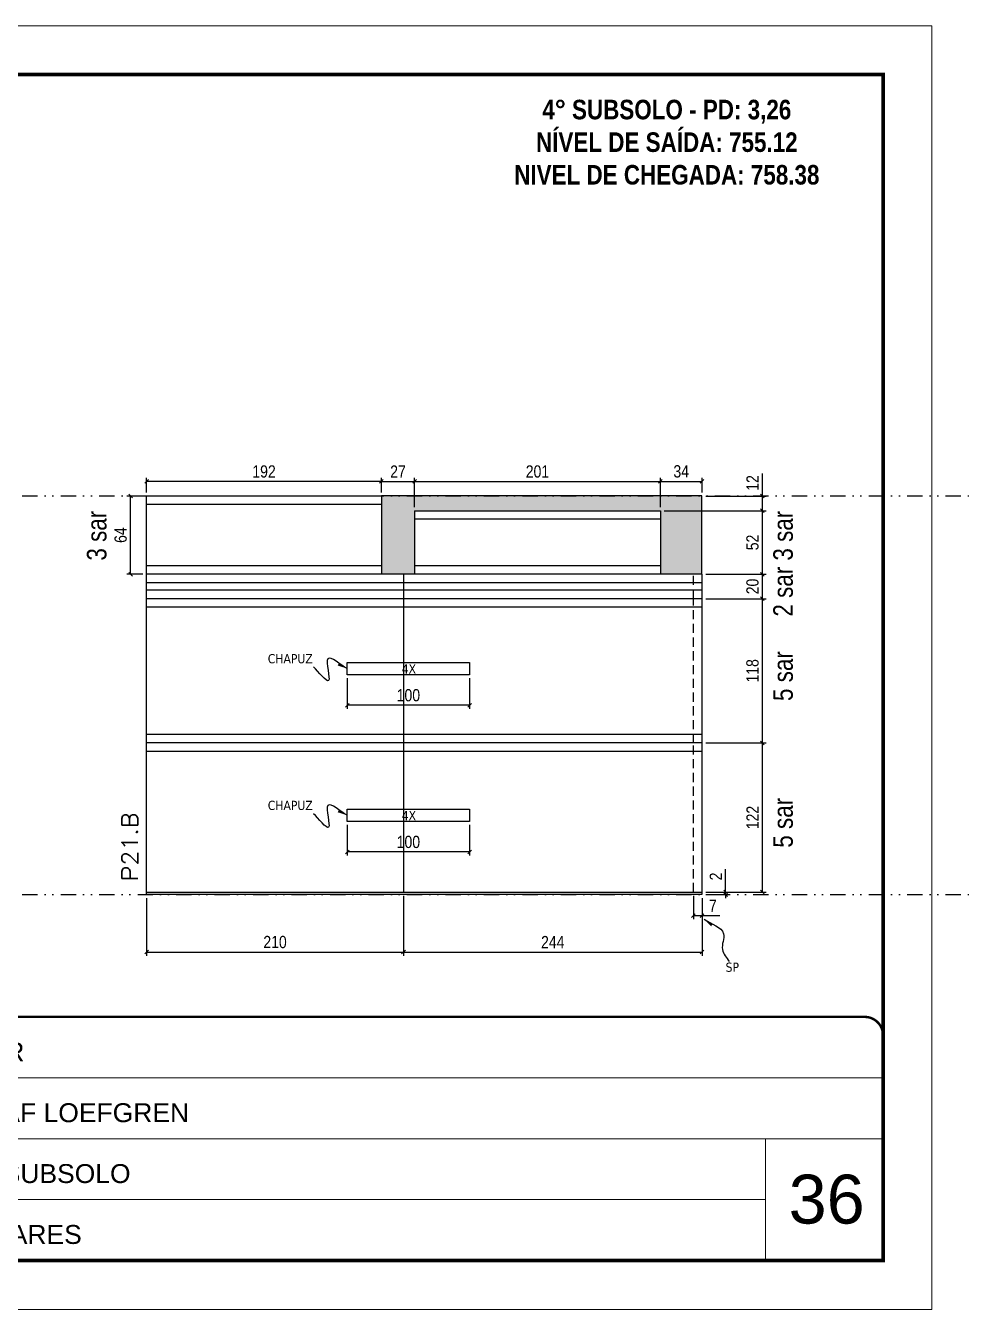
# Model space of a CAD drawing. Header units: millimetres. Extents: x 13777 to 27878, y -21631 to 6985.
# Drawn here: x 19913 to 20677, y -3254 to -2204 of the extents above; entities that cross this region are included whole.
import ezdxf

# ---------------------------------------------------------------- set-up
doc = ezdxf.new("R2010")
doc.units = ezdxf.units.MM
for name, pattern in [('CONTINUO', [0]), ('DASHED', [0.75, 0.5, -0.25]), ('DIVIDE2', [0.625, 0.25, -0.125, 0, -0.125, 0, -0.125]), ('HIDDEN', [0.375, 0.25, -0.125])]:
    doc.linetypes.add(name, pattern=pattern)
for name, color, linetype, lineweight in [('CARIMBO', 255, 'Continuous', 9), ('Folhas', 255, 'Continuous', 9), ('SARRAFO DE PRESSAO', 251, 'DASHED', 9), ('Texto Seção', 7, 'Continuous', 15)]:
    doc.layers.add(name, color=color, linetype=linetype, lineweight=lineweight)
for name, color, linetype in [('COTA', 241, 'Continuous'), ('NOMENCLATURA', 7, 'Continuous'), ('Nível', 160, 'Continuous'), ('Painéis', 200, 'Continuous'), ('SARR_2.2x10', 60, 'Continuous'), ('SARR_2.2x7', 40, 'Continuous'), ('Sarrafo de Pressão', 42, 'HIDDEN'), ('texto', 7, 'Continuous')]:
    doc.layers.add(name, color=color, linetype=linetype)
doc.styles.add('ARIAL', font='arial.ttf')
doc.styles.add('ARIAL_NARROW', font='ARIALN.TTF', dxfattribs={"height": 0.2})
doc.styles.add('COTA TECNICA', font='techl___.ttf', dxfattribs={"height": 10})
doc.styles.add('COTA TECNICA-50', font='techl___.ttf', dxfattribs={"height": 10})
doc.styles.add('REGUA-120', font='ROMANS.shx', dxfattribs={"height": 15})
doc.styles.add('ROMANC', font='techb___.ttf', dxfattribs={"height": 2.5})
doc.styles.get("Standard").update_dxf_attribs({"font": 'arial.ttf'})
doc.styles.add('Tecnologia', font='')
doc.styles.get('Tecnologia').set_extended_font_data('Forgotten Futurist')
doc.dimstyles.new('COTA PAINEL-50', dxfattribs={"dimtxt": 10, "dimasz": 3, "dimexe": 3, "dimexo": 3, "dimgap": 3, "dimtad": 1, "dimdec": 1, "dimzin": 12, "dimdsep": 46, "dimtxsty": 'COTA TECNICA-50', "dimblk1": 'OBLIQUE', "dimblk2": 'OBLIQUE', "dimsah": 1, "dimcen": 0.9, "dimclrd": 4, "dimclre": 4, "dimclrt": 240, "dimadec": 1, "dimazin": 3, "dimtfac": 1, "dimtdec": 1, "dimtmove": 0, "dimatfit": 3, "dimfxl": 1, "dimtolj": 1, "dimtzin": 12, "dimarcsym": 0})
doc.dimstyles.new('PAINEL', dxfattribs={"dimtxt": 10, "dimasz": 3, "dimexe": 3, "dimexo": 3, "dimgap": 3, "dimtad": 1, "dimdec": 1, "dimzin": 12, "dimdsep": 46, "dimtxsty": 'COTA TECNICA', "dimblk1": 'OBLIQUE', "dimblk2": 'OBLIQUE', "dimsah": 1, "dimcen": 0.9, "dimclrd": 4, "dimclre": 4, "dimclrt": 240, "dimadec": 1, "dimazin": 3, "dimtfac": 1, "dimtdec": 1, "dimtmove": 0, "dimatfit": 3, "dimfxl": 1, "dimtolj": 1, "dimtzin": 12, "dimarcsym": 0})
doc.dimstyles.get("Standard").update_dxf_attribs({"dimtxt": 0.18, "dimasz": 0.18, "dimexe": 0.18, "dimexo": 0.0625, "dimgap": 0.09, "dimtad": 0, "dimtih": 1, "dimtoh": 1, "dimdec": 4, "dimzin": 0, "dimdsep": 46, "dimtxsty": 'Standard', "dimcen": 0.09, "dimadec": 0, "dimazin": 0, "dimtfac": 1, "dimtdec": 4, "dimtofl": 0, "dimtmove": 0, "dimatfit": 3, "dimfxl": 1, "dimtolj": 1, "dimtzin": 0, "dimarcsym": 0})

# ---------------------------------------------------------------- blocks, each defined once
blk = doc.blocks.new('9999999999')
at = {"color": 30, "linetype": 'CONTINUO'}
for p, q in [((98564.6, 34230.2), (98564.6, 34429.4)), ((98564.6, 34379.6), (99584, 34379.6)), ((98564.6, 34329.8), (99488, 34329.8)), ((99584, 34329.8), (99488, 34329.8)), ((99488, 34329.8), (99488, 34230.2)), ((98564.6, 34280), (99488, 34280))]:
    blk.add_line(p, q, dxfattribs=at)
at = {"color": 30, "linetype": 'CONTINUO', "const_width": 2}
blk.add_lwpolyline([(99584, 34230.2), (99584, 34414.4, 0.414214), (99569, 34429.4), (98229, 34429.4, 0.414214), (98214, 34414.4), (98214, 34245.2, 0.414214), (98229, 34230.2), (99584, 34230.2)], format="xyb", dxfattribs=at)
at = {"layer": 'Folhas'}
blk.add_lwpolyline([(98139, 34190.2), (99624, 34190.2), (99624, 35240.2), (98139, 35240.2)], close=True, dxfattribs=at)
at = {"layer": 'Folhas', "color": 30, "const_width": 3}
blk.add_lwpolyline([(98214, 34230.2), (99584, 34230.2), (99584, 35200.2), (98214, 35200.2)], close=True, dxfattribs=at)
at = {"color": 7, "linetype": 'Continuous', "ltscale": 5, "style": 'ARIAL'}
for s, height, p in [('SKR', 15.48, (98837.7, 34393.1)), ('LEAF LOEFGREN', 15.483, (98837.7, 34343.3)), ('4° SUBSOLO', 15.48, (98837.7, 34293.5)), ('NOVA SISTEMAS CONSTRUTIVOS', 11.059, (98263.2, 34267.2)), ('PILARES', 15.48, (98837.7, 34243.7))]:
    blk.add_text(s, height=height, dxfattribs=at).set_placement(p)
at = {"layer": 'Folhas', "color": 7, "style": 'Tecnologia', "width": 1.5}
for s, p in [('CLIENTE:', (98573.7, 34397.2)), ('OBRA:', (98573.7, 34347.3)), ('PAVIMENTO:', (98573.7, 34297.5)), ('PROJETO:', (98573.7, 34247.7))]:
    blk.add_text(s, height=14, dxfattribs=at).set_placement(p)
blk = doc.blocks.new('_Oblique')
at = {"color": 0, "linetype": 'ByBlock', "lineweight": -2}
blk.add_line((-0.5, -0.5), (0.5, 0.5), dxfattribs=at)
blk = doc.blocks.new('*D901')
at = {"layer": 'COTA', "color": 4, "lineweight": -2, "transparency": 16777216}
for p, q in [((20458.5, -2915.6), (20458.5, -2934.8)), ((20465.5, -2917.6), (20465.5, -2934.8)), ((20458.5, -2931.8), (20465.5, -2931.8)), ((20465.5, -2931.8), (20480.2, -2931.8))]:
    blk.add_line(p, q, dxfattribs=at)
at = {"layer": 'Defpoints', "color": 0, "transparency": 16777216}
for p in [(20458.5, -2912.6), (20465.5, -2914.6), (20465.5, -2931.8)]:
    blk.add_point(p, dxfattribs=at)
at = {"layer": 'COTA', "color": 4, "lineweight": -2, "transparency": 16777216, "xscale": 3, "yscale": 3, "zscale": 3, "rotation": 180}
blk.add_blockref('_Oblique', (20458.5, -2931.8), dxfattribs=at)
at = {"layer": 'COTA', "color": 4, "lineweight": -2, "transparency": 16777216, "xscale": 3, "yscale": 3, "zscale": 3}
blk.add_blockref('_Oblique', (20465.5, -2931.8), dxfattribs=at)
at = {"layer": 'COTA', "color": 240, "transparency": 16777216, "insert": (20474.4, -2923.8), "char_height": 10, "attachment_point": 5, "style": 'COTA TECNICA-50'}
blk.add_mtext('\\A1;7', dxfattribs=at)
blk = doc.blocks.new('*D902')
at = {"layer": 'COTA', "color": 4, "lineweight": -2, "transparency": 16777216}
for p, q in [((20484.8, -2912.6), (20484.8, -2893.8)), ((20468.5, -2912.6), (20487.8, -2912.6)), ((20468.5, -2914.6), (20487.8, -2914.6)), ((20484.8, -2914.6), (20484.8, -2912.6)), ((20484.8, -2914.6), (20484.8, -2917.6))]:
    blk.add_line(p, q, dxfattribs=at)
at = {"layer": 'Defpoints', "color": 0, "transparency": 16777216}
for p in [(20465.5, -2912.6), (20465.5, -2914.6), (20484.8, -2914.6)]:
    blk.add_point(p, dxfattribs=at)
at = {"layer": 'COTA', "color": 4, "lineweight": -2, "transparency": 16777216, "xscale": 3, "yscale": 3, "zscale": 3}
for p, rotation in [((20484.8, -2912.6), 270), ((20484.8, -2914.6), 90)]:
    blk.add_blockref('_Oblique', p, dxfattribs=dict(at, rotation=rotation))
at = {"layer": 'COTA', "color": 240, "transparency": 16777216, "insert": (20476.8, -2899.8), "char_height": 10, "attachment_point": 5, "rotation": 90, "style": 'COTA TECNICA-50'}
blk.add_mtext('\\A1;2', dxfattribs=at)
blk = doc.blocks.new('*D903')
at = {"layer": 'COTA', "color": 4, "lineweight": -2, "transparency": 16777216}
for p, q in [((20468.5, -2672.6), (20517.9, -2672.6)), ((20514.9, -2790.6), (20514.9, -2672.6)), ((20468.5, -2790.6), (20517.9, -2790.6))]:
    blk.add_line(p, q, dxfattribs=at)
at = {"layer": 'Defpoints', "color": 0, "transparency": 16777216}
for p in [(20465.5, -2672.6), (20514.9, -2672.6), (20465.5, -2790.6)]:
    blk.add_point(p, dxfattribs=at)
at = {"layer": 'COTA', "color": 4, "lineweight": -2, "transparency": 16777216, "xscale": 3, "yscale": 3, "zscale": 3}
for p, rotation in [((20514.9, -2672.6), 90), ((20514.9, -2790.6), 270)]:
    blk.add_blockref('_Oblique', p, dxfattribs=dict(at, rotation=rotation))
at = {"layer": 'COTA', "color": 240, "transparency": 16777216, "insert": (20506.8, -2731.6), "char_height": 10, "attachment_point": 5, "rotation": 90, "style": 'COTA TECNICA-50'}
blk.add_mtext('\\A1;118', dxfattribs=at)
blk = doc.blocks.new('*D907')
at = {"layer": 'COTA', "color": 4, "lineweight": -2, "transparency": 16777216}
for p, q in [((20468.5, -2790.6), (20517.9, -2790.6)), ((20514.9, -2912.6), (20514.9, -2790.6)), ((20468.5, -2912.6), (20517.9, -2912.6))]:
    blk.add_line(p, q, dxfattribs=at)
at = {"layer": 'Defpoints', "color": 0, "transparency": 16777216}
for p in [(20465.5, -2790.6), (20514.9, -2790.6), (20465.5, -2912.6)]:
    blk.add_point(p, dxfattribs=at)
at = {"layer": 'COTA', "color": 4, "lineweight": -2, "transparency": 16777216, "xscale": 3, "yscale": 3, "zscale": 3}
for p, rotation in [((20514.9, -2790.6), 90), ((20514.9, -2912.6), 270)]:
    blk.add_blockref('_Oblique', p, dxfattribs=dict(at, rotation=rotation))
at = {"layer": 'COTA', "color": 240, "transparency": 16777216, "insert": (20506.8, -2851.6), "char_height": 10, "attachment_point": 5, "rotation": 90, "style": 'COTA TECNICA'}
blk.add_mtext('\\A1;122', dxfattribs=at)
blk = doc.blocks.new('*D904')
at = {"layer": 'COTA', "color": 4, "lineweight": -2, "transparency": 16777216}
for p, q in [((20468.5, -2652.6), (20517.9, -2652.6)), ((20514.9, -2672.6), (20514.9, -2652.6)), ((20468.5, -2672.6), (20517.9, -2672.6))]:
    blk.add_line(p, q, dxfattribs=at)
at = {"layer": 'Defpoints', "color": 0, "transparency": 16777216}
for p in [(20465.5, -2652.6), (20514.9, -2652.6), (20465.5, -2672.6)]:
    blk.add_point(p, dxfattribs=at)
at = {"layer": 'COTA', "color": 4, "lineweight": -2, "transparency": 16777216, "xscale": 3, "yscale": 3, "zscale": 3}
for p, rotation in [((20514.9, -2652.6), 90), ((20514.9, -2672.6), 270)]:
    blk.add_blockref('_Oblique', p, dxfattribs=dict(at, rotation=rotation))
at = {"layer": 'COTA', "color": 240, "transparency": 16777216, "insert": (20506.8, -2662.6), "char_height": 10, "attachment_point": 5, "rotation": 90, "style": 'COTA TECNICA'}
blk.add_mtext('\\A1;20', dxfattribs=at)
blk = doc.blocks.new('*D905')
at = {"layer": 'COTA', "color": 4, "lineweight": -2, "transparency": 16777216}
for p, q in [((20434.5, -2600.6), (20517.9, -2600.6)), ((20514.9, -2652.6), (20514.9, -2600.6)), ((20468.5, -2652.6), (20517.9, -2652.6))]:
    blk.add_line(p, q, dxfattribs=at)
at = {"layer": 'Defpoints', "color": 0, "transparency": 16777216}
for p in [(20431.5, -2600.6), (20514.9, -2600.6), (20465.5, -2652.6)]:
    blk.add_point(p, dxfattribs=at)
at = {"layer": 'COTA', "color": 4, "lineweight": -2, "transparency": 16777216, "xscale": 3, "yscale": 3, "zscale": 3}
for p, rotation in [((20514.9, -2600.6), 90), ((20514.9, -2652.6), 270)]:
    blk.add_blockref('_Oblique', p, dxfattribs=dict(at, rotation=rotation))
at = {"layer": 'COTA', "color": 240, "transparency": 16777216, "insert": (20506.8, -2626.6), "char_height": 10, "attachment_point": 5, "rotation": 90, "style": 'COTA TECNICA'}
blk.add_mtext('\\A1;52', dxfattribs=at)
blk = doc.blocks.new('*D906')
at = {"layer": 'COTA', "color": 4, "linetype": 'ByBlock', "lineweight": -2, "transparency": 16777216}
for p, q in [((20175.5, -2857.7), (20175.5, -2882.7)), ((20275.5, -2857.7), (20275.5, -2882.7)), ((20275.5, -2879.7), (20175.5, -2879.7))]:
    blk.add_line(p, q, dxfattribs=at)
at = {"layer": 'Defpoints', "color": 0, "linetype": 'ByBlock', "transparency": 16777216}
for p in [(20175.5, -2854.7), (20275.5, -2854.7), (20175.5, -2879.7)]:
    blk.add_point(p, dxfattribs=at)
at = {"layer": 'COTA', "color": 4, "linetype": 'ByBlock', "lineweight": -2, "transparency": 16777216, "xscale": 3, "yscale": 3, "zscale": 3, "rotation": 180}
blk.add_blockref('_Oblique', (20175.5, -2879.7), dxfattribs=at)
at = {"layer": 'COTA', "color": 4, "linetype": 'ByBlock', "lineweight": -2, "transparency": 16777216, "xscale": 3, "yscale": 3, "zscale": 3}
blk.add_blockref('_Oblique', (20275.5, -2879.7), dxfattribs=at)
at = {"layer": 'COTA', "color": 240, "linetype": 'ByBlock', "transparency": 16777216, "insert": (20225.5, -2871.6), "char_height": 10, "attachment_point": 5, "style": 'COTA TECNICA'}
blk.add_mtext('\\A1;100', dxfattribs=at)
blk = doc.blocks.new('*D908')
at = {"layer": 'COTA', "color": 4, "linetype": 'ByBlock', "lineweight": -2, "transparency": 16777216}
for p, q in [((20175.5, -2737.7), (20175.5, -2762.7)), ((20275.5, -2737.7), (20275.5, -2762.7)), ((20275.5, -2759.7), (20175.5, -2759.7))]:
    blk.add_line(p, q, dxfattribs=at)
at = {"layer": 'Defpoints', "color": 0, "linetype": 'ByBlock', "transparency": 16777216}
for p in [(20175.5, -2734.7), (20275.5, -2734.7), (20175.5, -2759.7)]:
    blk.add_point(p, dxfattribs=at)
at = {"layer": 'COTA', "color": 4, "linetype": 'ByBlock', "lineweight": -2, "transparency": 16777216, "xscale": 3, "yscale": 3, "zscale": 3, "rotation": 180}
blk.add_blockref('_Oblique', (20175.5, -2759.7), dxfattribs=at)
at = {"layer": 'COTA', "color": 4, "linetype": 'ByBlock', "lineweight": -2, "transparency": 16777216, "xscale": 3, "yscale": 3, "zscale": 3}
blk.add_blockref('_Oblique', (20275.5, -2759.7), dxfattribs=at)
at = {"layer": 'COTA', "color": 240, "linetype": 'ByBlock', "transparency": 16777216, "insert": (20225.5, -2751.6), "char_height": 10, "attachment_point": 5, "style": 'COTA TECNICA'}
blk.add_mtext('\\A1;100', dxfattribs=at)
blk = doc.blocks.new('*D909')
at = {"layer": 'COTA', "color": 4, "lineweight": -2, "transparency": 16777216}
for p, q in [((20011.5, -2917.6), (20011.5, -2964.6)), ((20221.5, -2915.6), (20221.5, -2964.6)), ((20011.5, -2961.6), (20221.5, -2961.6))]:
    blk.add_line(p, q, dxfattribs=at)
at = {"layer": 'Defpoints', "color": 0, "transparency": 16777216}
for p in [(20011.5, -2914.6), (20221.5, -2912.6), (20221.5, -2961.6)]:
    blk.add_point(p, dxfattribs=at)
at = {"layer": 'COTA', "color": 4, "lineweight": -2, "transparency": 16777216, "xscale": 3, "yscale": 3, "zscale": 3, "rotation": 180}
blk.add_blockref('_Oblique', (20011.5, -2961.6), dxfattribs=at)
at = {"layer": 'COTA', "color": 4, "lineweight": -2, "transparency": 16777216, "xscale": 3, "yscale": 3, "zscale": 3}
blk.add_blockref('_Oblique', (20221.5, -2961.6), dxfattribs=at)
at = {"layer": 'COTA', "color": 240, "transparency": 16777216, "insert": (20116.5, -2953.5), "char_height": 10, "attachment_point": 5, "style": 'COTA TECNICA'}
blk.add_mtext('\\A1;210', dxfattribs=at)
blk = doc.blocks.new('*D910')
at = {"layer": 'COTA', "color": 4, "lineweight": -2, "transparency": 16777216}
for p, q in [((20221.5, -2915.6), (20221.5, -2964.6)), ((20465.5, -2917.6), (20465.5, -2964.6)), ((20221.5, -2961.6), (20465.5, -2961.6))]:
    blk.add_line(p, q, dxfattribs=at)
at = {"layer": 'Defpoints', "color": 0, "transparency": 16777216}
for p in [(20221.5, -2912.6), (20465.5, -2914.6), (20465.5, -2961.6)]:
    blk.add_point(p, dxfattribs=at)
at = {"layer": 'COTA', "color": 4, "lineweight": -2, "transparency": 16777216, "xscale": 3, "yscale": 3, "zscale": 3, "rotation": 180}
blk.add_blockref('_Oblique', (20221.5, -2961.6), dxfattribs=at)
at = {"layer": 'COTA', "color": 4, "lineweight": -2, "transparency": 16777216, "xscale": 3, "yscale": 3, "zscale": 3}
blk.add_blockref('_Oblique', (20465.5, -2961.6), dxfattribs=at)
at = {"layer": 'COTA', "color": 240, "transparency": 16777216, "insert": (20343.5, -2953.5), "char_height": 10, "attachment_point": 5, "style": 'COTA TECNICA'}
blk.add_mtext('\\A1;244', dxfattribs=at)
blk = doc.blocks.new('*D911')
at = {"layer": 'COTA', "color": 4, "lineweight": -2, "transparency": 16777216}
for p, q in [((20011.5, -2585.6), (20011.5, -2573.7)), ((20203.5, -2576.7), (20011.5, -2576.7)), ((20203.5, -2585.6), (20203.5, -2573.7))]:
    blk.add_line(p, q, dxfattribs=at)
at = {"layer": 'Defpoints', "color": 0, "transparency": 16777216}
for p in [(20011.5, -2576.7), (20011.5, -2588.6), (20203.5, -2588.6)]:
    blk.add_point(p, dxfattribs=at)
at = {"layer": 'COTA', "color": 4, "lineweight": -2, "transparency": 16777216, "xscale": 3, "yscale": 3, "zscale": 3, "rotation": 180}
blk.add_blockref('_Oblique', (20011.5, -2576.7), dxfattribs=at)
at = {"layer": 'COTA', "color": 4, "lineweight": -2, "transparency": 16777216, "xscale": 3, "yscale": 3, "zscale": 3}
blk.add_blockref('_Oblique', (20203.5, -2576.7), dxfattribs=at)
at = {"layer": 'COTA', "color": 240, "transparency": 16777216, "insert": (20107.5, -2568.6), "char_height": 10, "attachment_point": 5, "style": 'COTA TECNICA'}
blk.add_mtext('\\A1;192', dxfattribs=at)
blk = doc.blocks.new('*D912')
at = {"layer": 'COTA', "color": 4, "lineweight": -2, "transparency": 16777216}
for p, q in [((20514.9, -2588.6), (20514.9, -2570.3)), ((20468.5, -2588.6), (20517.9, -2588.6)), ((20514.9, -2600.6), (20514.9, -2588.6)), ((20434.5, -2600.6), (20517.9, -2600.6))]:
    blk.add_line(p, q, dxfattribs=at)
at = {"layer": 'Defpoints', "color": 0, "transparency": 16777216}
for p in [(20465.5, -2588.6), (20514.9, -2588.6), (20431.5, -2600.6)]:
    blk.add_point(p, dxfattribs=at)
at = {"layer": 'COTA', "color": 4, "lineweight": -2, "transparency": 16777216, "xscale": 3, "yscale": 3, "zscale": 3}
for p, rotation in [((20514.9, -2588.6), 90), ((20514.9, -2600.6), 270)]:
    blk.add_blockref('_Oblique', p, dxfattribs=dict(at, rotation=rotation))
at = {"layer": 'COTA', "color": 240, "transparency": 16777216, "insert": (20506.8, -2577.9), "char_height": 10, "attachment_point": 5, "rotation": 90, "style": 'COTA TECNICA'}
blk.add_mtext('\\A1;12', dxfattribs=at)
blk = doc.blocks.new('*D913')
at = {"layer": 'COTA', "color": 4, "lineweight": -2, "transparency": 16777216}
for p, q in [((20008.5, -2588.6), (19995.4, -2588.6)), ((19998.4, -2652.6), (19998.4, -2588.6)), ((20008.5, -2652.6), (19995.4, -2652.6))]:
    blk.add_line(p, q, dxfattribs=at)
at = {"layer": 'Defpoints', "color": 0, "transparency": 16777216}
for p in [(19998.4, -2588.6), (20011.5, -2588.6), (20011.5, -2652.6)]:
    blk.add_point(p, dxfattribs=at)
at = {"layer": 'COTA', "color": 4, "lineweight": -2, "transparency": 16777216, "xscale": 3, "yscale": 3, "zscale": 3}
for p, rotation in [((19998.4, -2588.6), 90), ((19998.4, -2652.6), 270)]:
    blk.add_blockref('_Oblique', p, dxfattribs=dict(at, rotation=rotation))
at = {"layer": 'COTA', "color": 240, "transparency": 16777216, "insert": (19990.3, -2620.6), "char_height": 10, "attachment_point": 5, "rotation": 90, "style": 'COTA TECNICA'}
blk.add_mtext('\\A1;64', dxfattribs=at)
blk = doc.blocks.new('*D914')
at = {"layer": 'COTA', "color": 4, "lineweight": -2, "transparency": 16777216}
for p, q in [((20203.5, -2585.6), (20203.5, -2573.7)), ((20203.5, -2576.7), (20230.5, -2576.7)), ((20230.5, -2597.6), (20230.5, -2573.7))]:
    blk.add_line(p, q, dxfattribs=at)
at = {"layer": 'Defpoints', "color": 0, "transparency": 16777216}
for p in [(20230.5, -2576.7), (20203.5, -2588.6), (20230.5, -2600.6)]:
    blk.add_point(p, dxfattribs=at)
at = {"layer": 'COTA', "color": 4, "lineweight": -2, "transparency": 16777216, "xscale": 3, "yscale": 3, "zscale": 3, "rotation": 180}
blk.add_blockref('_Oblique', (20203.5, -2576.7), dxfattribs=at)
at = {"layer": 'COTA', "color": 4, "lineweight": -2, "transparency": 16777216, "xscale": 3, "yscale": 3, "zscale": 3}
blk.add_blockref('_Oblique', (20230.5, -2576.7), dxfattribs=at)
at = {"layer": 'COTA', "color": 240, "transparency": 16777216, "insert": (20217, -2568.6), "char_height": 10, "attachment_point": 5, "style": 'COTA TECNICA'}
blk.add_mtext('\\A1;27', dxfattribs=at)
blk = doc.blocks.new('*D915')
at = {"layer": 'COTA', "color": 4, "lineweight": -2, "transparency": 16777216}
for p, q in [((20230.5, -2597.6), (20230.5, -2573.7)), ((20230.5, -2576.7), (20431.5, -2576.7)), ((20431.5, -2597.6), (20431.5, -2573.7))]:
    blk.add_line(p, q, dxfattribs=at)
at = {"layer": 'Defpoints', "color": 0, "transparency": 16777216}
for p in [(20431.5, -2576.7), (20230.5, -2600.6), (20431.5, -2600.6)]:
    blk.add_point(p, dxfattribs=at)
at = {"layer": 'COTA', "color": 4, "lineweight": -2, "transparency": 16777216, "xscale": 3, "yscale": 3, "zscale": 3, "rotation": 180}
blk.add_blockref('_Oblique', (20230.5, -2576.7), dxfattribs=at)
at = {"layer": 'COTA', "color": 4, "lineweight": -2, "transparency": 16777216, "xscale": 3, "yscale": 3, "zscale": 3}
blk.add_blockref('_Oblique', (20431.5, -2576.7), dxfattribs=at)
at = {"layer": 'COTA', "color": 240, "transparency": 16777216, "insert": (20331, -2568.6), "char_height": 10, "attachment_point": 5, "style": 'COTA TECNICA'}
blk.add_mtext('\\A1;201', dxfattribs=at)
blk = doc.blocks.new('*D916')
at = {"layer": 'COTA', "color": 4, "lineweight": -2, "transparency": 16777216}
for p, q in [((20431.5, -2597.6), (20431.5, -2573.7)), ((20431.5, -2576.7), (20465.5, -2576.7)), ((20465.5, -2585.6), (20465.5, -2573.7))]:
    blk.add_line(p, q, dxfattribs=at)
at = {"layer": 'Defpoints', "color": 0, "transparency": 16777216}
for p in [(20465.5, -2576.7), (20465.5, -2588.6), (20431.5, -2600.6)]:
    blk.add_point(p, dxfattribs=at)
at = {"layer": 'COTA', "color": 4, "lineweight": -2, "transparency": 16777216, "xscale": 3, "yscale": 3, "zscale": 3, "rotation": 180}
blk.add_blockref('_Oblique', (20431.5, -2576.7), dxfattribs=at)
at = {"layer": 'COTA', "color": 4, "lineweight": -2, "transparency": 16777216, "xscale": 3, "yscale": 3, "zscale": 3}
blk.add_blockref('_Oblique', (20465.5, -2576.7), dxfattribs=at)
at = {"layer": 'COTA', "color": 240, "transparency": 16777216, "insert": (20448.5, -2568.5), "char_height": 10, "attachment_point": 5, "style": 'COTA TECNICA'}
blk.add_mtext('\\A1;34', dxfattribs=at)

msp = doc.modelspace()

# ---------------------------------------------------------------- hatches: boundary and pattern name
at = {"layer": 'COTA'}
h = msp.add_hatch(dxfattribs=at)
h.set_pattern_fill('AR-CONC', color=256, scale=0.03)
h.set_pattern_definition([(50, (-26, -10), (5.4655401, -0.4781726), [0.5715, -6.2865]), (355, (-26, -10), (-1.0573026, 5.7317054), [0.4572, -5.0292175]), (100.451445, (-25.5445, -10.04), (4.4082374, 5.2535326), [0.4857003, -5.3427073]), (46.1842, (-26, -8.476), (8.1323712, -1.2612698), [0.85725, -9.42975]), (96.635558, (-25.322, -8.581), (7.122124, 7.4227837), [0.7285507, -8.0140682]), (351.18415, (-26, -8.476), (7.122124, 7.4227837), [0.685799, -7.543792]), (21, (-25.238, -8.857), (4.5484317, -3.0679559), [0.5715, -6.2865]), (326, (-25.238, -8.857), (1.8540609, 5.525639), [0.4572, -5.0292]), (71.451445, (-24.859, -9.1127), (6.4024926, 2.457683), [0.4857003, -5.3426981]), (37.5, (-26, -10), (0.0926581, 2.53665117), [0, -4.96824, 0, -5.1054, 0, -5.04825]), (7.5, (-26, -10), (2.00458988, 3.00541724), [0, -2.91084, 0, -4.85394, 0, -1.92405]), (327.5, (-27.6993, -10), (4.06771786, -0.17186232), [0, -1.905, 0, -5.9436, 0, -7.8867]), (317.5, (-28.4613, -10), (4.44387544, 0.76279473), [0, -2.4765, 0, -3.94716, 0, -5.6007])])
h.paths.add_polyline_path([(20230.49, -2600.59), (20431.49, -2600.59), (20431.49, -2652.59), (20465.49, -2652.59), (20465.49, -2588.59), (20203.49, -2588.59), (20203.49, -2652.59), (20230.49, -2652.59)])

# ---------------------------------------------------------------- linework, layer by layer
for p, q in [((20465.49, -2588.59), (20203.49, -2588.59)), ((20465.49, -2652.59), (20465.49, -2588.59))]:
    msp.add_line(p, q, dxfattribs=at)
at = {"layer": 'Nível', "color": 4, "linetype": 'DIVIDE2', "ltscale": 50}
for p, q in [((13777.11, -2588.59), (21531.15, -2588.59)), ((13777.11, -2914.59), (21531.15, -2914.59))]:
    msp.add_line(p, q, dxfattribs=at)
at = {"layer": 'Painéis'}
for p, q in [((20011.49, -2912.59), (20011.49, -2588.59)), ((20011.49, -2588.59), (20203.49, -2588.59)), ((20203.49, -2588.59), (20203.49, -2652.59)), ((20230.49, -2600.59), (20230.49, -2652.59)), ((20230.49, -2600.59), (20431.49, -2600.59)), ((20431.49, -2600.59), (20431.49, -2652.59)), ((20465.49, -2652.59), (20011.49, -2652.59)), ((20221.49, -2652.59), (20221.49, -2912.59)), ((20465.49, -2652.59), (20465.49, -2912.59)), ((20465.49, -2672.59), (20011.49, -2672.59)), ((20465.49, -2790.59), (20011.49, -2790.59))]:
    msp.add_line(p, q, dxfattribs=at)
msp.add_lwpolyline([(20011.49, -2912.59), (20465.49, -2912.59), (20465.49, -2914.59), (20011.49, -2914.59)], close=True, dxfattribs=at)
at = {"layer": 'SARR_2.2x10'}
for points in [[(20175.49, -2724.75), (20275.49, -2724.75), (20275.49, -2734.75), (20175.49, -2734.75)], [(20175.49, -2844.75), (20275.49, -2844.75), (20275.49, -2854.75), (20175.49, -2854.75)]]:
    msp.add_lwpolyline(points, close=True, dxfattribs=at)
at = {"layer": 'SARR_2.2x7'}
for p, q in [((20203.49, -2595.59), (20011.49, -2595.59)), ((20431.49, -2607.59), (20230.49, -2607.59)), ((20203.49, -2645.59), (20011.49, -2645.59)), ((20431.49, -2645.59), (20230.49, -2645.59)), ((20221.49, -2659.59), (20011.49, -2659.59)), ((20221.49, -2665.59), (20011.49, -2665.59)), ((20465.49, -2659.59), (20221.49, -2659.59)), ((20465.49, -2665.59), (20221.49, -2665.59)), ((20221.49, -2679.59), (20011.49, -2679.59)), ((20465.49, -2679.59), (20221.49, -2679.59)), ((20221.49, -2783.59), (20011.49, -2783.59)), ((20465.49, -2783.59), (20221.49, -2783.59)), ((20221.49, -2797.59), (20011.49, -2797.59)), ((20465.49, -2797.59), (20221.49, -2797.59))]:
    msp.add_line(p, q, dxfattribs=at)
at = {"layer": 'Sarrafo de Pressão', "ltscale": 30}
for p, q in [((20458.49, -2672.59), (20458.49, -2652.59)), ((20458.49, -2790.59), (20458.49, -2672.59)), ((20458.49, -2912.59), (20458.49, -2790.59))]:
    msp.add_line(p, q, dxfattribs=at)

# ---------------------------------------------------------------- block references
at = {"layer": 'SARRAFO DE PRESSAO', "color": 6, "linetype": 'ByBlock'}
msp.add_blockref('9999999999', (-78970.51, -37444.08), dxfattribs=at)

# ---------------------------------------------------------------- texts
at = {"layer": 'CARIMBO', "style": 'ARIAL'}
msp.add_text('36', height=40, dxfattribs=at).set_placement((20536.33, -3183.73))
at = {"layer": 'NOMENCLATURA', "style": 'ARIAL_NARROW'}
for s, p in [('3 sar', (19978.7, -2641.44)), ('3 sar', (20539.74, -2641.44)), ('2 sar', (20539.74, -2687.24)), ('5 sar', (20539.74, -2756.27)), ('5 sar', (20539.74, -2876.27))]:
    msp.add_text(s, height=16, rotation=90, dxfattribs=at).set_placement(p)
at = {"layer": 'NOMENCLATURA', "color": 2, "insert": (20436.75, -2237.81), "char_height": 16, "attachment_point": 2, "style": 'ROMANC'}
msp.add_mtext_dynamic_manual_height_columns('\\P4° SUBSOLO - PD: 3,26\\PNÍVEL DE SAÍDA: 755.12\\PNIVEL DE CHEGADA: 758.38', width=300.2766, gutter_width=1, heights=[0], dxfattribs=at)
at = {"layer": 'texto', "color": 0, "char_height": 7.5, "attachment_point": 5}
for s, insert in [('{\\fTahoma|b0|i0|c0|p34;\\C4;CHAPUZ}', (20128.94, -2721.73)), ('{\\fTahoma|b0|i0|c0|p34;\\C4;4X}', (20225.89, -2730.04)), ('{\\fTahoma|b0|i0|c0|p34;\\C4;CHAPUZ}', (20128.94, -2841.73)), ('{\\fTahoma|b0|i0|c0|p34;\\C4;4X}', (20225.89, -2850.04)), ('{\\fTahoma|b0|i0|c0|p34;\\C4;SP}', (20490.27, -2974.08))]:
    msp.add_mtext(s, dxfattribs=dict(at, insert=insert))
at = {"layer": 'Texto Seção', "style": 'REGUA-120', "width": 1.1}
msp.add_text('P21.B', height=13, rotation=90, dxfattribs=at).set_placement((20004.24, -2903.83))

# ---------------------------------------------------------------- dimensions: what is measured, and where the dimension line sits
at = {"layer": 'COTA'}
for base, p1, p2, picture, middle in [((20465.49, -2576.68), (20431.49, -2600.59), (20465.49, -2588.59), '*D916', (20448.49, -2568.46)), ((20431.49, -2576.68), (20230.49, -2600.59), (20431.49, -2600.59), '*D915', (20330.99, -2568.58)), ((20465.49, -2961.62), (20221.49, -2912.59), (20465.49, -2914.59), '*D910', (20343.49, -2953.55))]:
    dim = msp.add_linear_dim(base=base, p1=p1, p2=p2, dimstyle='PAINEL', override={"dimtmove": 1}, dxfattribs=at)
    dim.commit()
    dim.dimension.update_dxf_attribs({"geometry": picture, "text_midpoint": middle})
for base, p1, p2, dimstyle, picture, middle in [((20011.49, -2576.68), (20203.49, -2588.59), (20011.49, -2588.59), 'PAINEL', '*D911', (20107.49, -2568.59)), ((20230.49, -2576.68), (20203.49, -2588.59), (20230.49, -2600.59), 'PAINEL', '*D914', (20216.99, -2568.61)), ((20221.49, -2961.62), (20011.49, -2914.59), (20221.49, -2912.59), 'PAINEL', '*D909', (20116.49, -2953.52)), ((20465.49, -2931.83), (20458.49, -2912.59), (20465.49, -2914.59), 'COTA PAINEL-50', '*D901', (20474.36, -2923.76))]:
    dim = msp.add_linear_dim(base=base, p1=p1, p2=p2, dimstyle=dimstyle, dxfattribs=at)
    dim.commit()
    dim.dimension.update_dxf_attribs({"geometry": picture, "text_midpoint": middle})
for base, p1, p2, dimstyle, picture, middle in [((20514.86, -2588.59), (20431.49, -2600.59), (20465.49, -2588.59), 'PAINEL', '*D912', (20506.8, -2577.93)), ((19998.39, -2588.59), (20011.49, -2652.59), (20011.49, -2588.59), 'PAINEL', '*D913', (19990.28, -2620.59)), ((20514.86, -2672.59), (20465.49, -2790.59), (20465.49, -2672.59), 'COTA PAINEL-50', '*D903', (20506.77, -2731.59)), ((20514.86, -2790.59), (20465.49, -2912.59), (20465.49, -2790.59), 'PAINEL', '*D907', (20506.8, -2851.59))]:
    dim = msp.add_linear_dim(base=base, p1=p1, p2=p2, angle=90, dimstyle=dimstyle, dxfattribs=at)
    dim.commit()
    dim.dimension.update_dxf_attribs({"geometry": picture, "text_midpoint": middle})
dim = msp.add_linear_dim(base=(20514.86, -2600.59), p1=(20465.49, -2652.59), p2=(20431.49, -2600.59), angle=90, dimstyle='PAINEL', override={"dimtmove": 1}, dxfattribs=at)
dim.commit()
dim.dimension.update_dxf_attribs({"geometry": '*D905', "text_midpoint": (20506.75, -2626.59)})
for base, p1, p2, dimstyle, picture, middle in [((20514.86, -2652.59), (20465.49, -2672.59), (20465.49, -2652.59), 'PAINEL', '*D904', (20514.86, -2662.59)), ((20484.75, -2914.59), (20465.49, -2912.59), (20465.49, -2914.59), 'COTA PAINEL-50', '*D902', (20484.75, -2899.84))]:
    dim = msp.add_linear_dim(base=base, p1=p1, p2=p2, angle=90, dimstyle=dimstyle, dxfattribs=at)
    dim.commit()
    dim.dimension.update_dxf_attribs({"geometry": picture, "text_midpoint": middle, "dimtype": 160})
at = {"layer": 'COTA', "linetype": 'ByBlock'}
for base, p1, p2, picture, middle in [((20175.49, -2759.67), (20275.49, -2734.75), (20175.49, -2734.75), '*D908', (20225.49, -2751.57)), ((20175.49, -2879.67), (20275.49, -2854.75), (20175.49, -2854.75), '*D906', (20225.49, -2871.57))]:
    dim = msp.add_linear_dim(base=base, p1=p1, p2=p2, dimstyle='PAINEL', dxfattribs=at)
    dim.commit()
    dim.dimension.update_dxf_attribs({"geometry": picture, "text_midpoint": middle})

# ---------------------------------------------------------------- leaders
at = {"layer": 'COTA', "path_type": 1}
for points in [[(20175.49, -2729.75), (20159.71, -2721.73), (20160.29, -2739.6), (20147.86, -2728.46)], [(20175.49, -2849.75), (20159.71, -2841.73), (20160.29, -2859.6), (20147.86, -2848.46)], [(20467.32, -2934.77), (20483.11, -2946.61), (20482.18, -2959.61), (20487.74, -2969.39)]]:
    msp.add_leader(points, dimstyle='Standard', override={"dimasz": 8}, dxfattribs=at)

doc.saveas('drawing.dxf')
